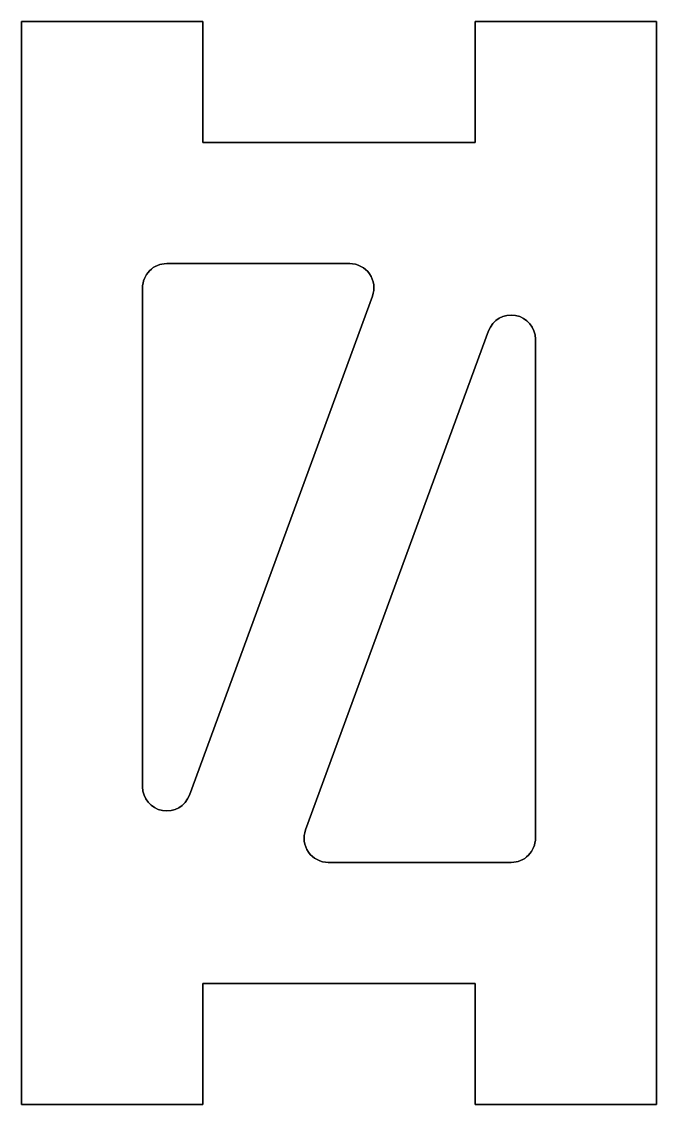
# Model space of a CAD drawing. Header units: millimetres. Extents: x -10.5 to 10.5, y -17.9 to 17.9.
import ezdxf

# ---------------------------------------------------------------- set-up
doc = ezdxf.new("R2010")
doc.units = ezdxf.units.MM
doc.layers.get('0').update_dxf_attribs({"linetype": 'CONTINUOUS'})

msp = doc.modelspace()

# ---------------------------------------------------------------- linework, layer by layer
for points in [[(4.5, 13.9), (-4.5, 13.9), (-4.5, 17.9), (-10.5, 17.9), (-10.5, -17.9), (-4.5, -17.9), (-4.5, -13.9), (4.5, -13.9), (4.5, -17.9), (10.5, -17.9), (10.5, 17.9), (4.5, 17.9)], [(-4.5, 13.9), (4.5, 13.9), (4.5, 17.9), (10.5, 17.9), (10.5, -17.9), (4.5, -17.9), (4.5, -13.9), (-4.5, -13.9), (-4.5, -17.9), (-10.5, -17.9), (-10.5, 17.9), (-4.5, 17.9)]]:
    msp.add_lwpolyline(points, close=True)
for points in [[(-4.949, -7.673), (1.105, 8.824, 0.521409), (0.354, 9.9), (-5.7, 9.9, 0.414214), (-6.5, 9.1), (-6.5, -7.398, 0.837972)], [(0.354, 9.9, -0.521409), (1.105, 8.824), (-4.949, -7.673, -0.837972), (-6.5, -7.398), (-6.5, 9.1, -0.414214), (-5.7, 9.9)], [(4.949, 7.673), (-1.105, -8.824, 0.521409), (-0.354, -9.9), (5.7, -9.9, 0.414214), (6.5, -9.1), (6.5, 7.398, 0.837972)], [(-0.354, -9.9, -0.521409), (-1.105, -8.824), (4.949, 7.673, -0.837972), (6.5, 7.398), (6.5, -9.1, -0.414214), (5.7, -9.9)]]:
    msp.add_lwpolyline(points, format="xyb", close=True)

doc.saveas('drawing.dxf')
